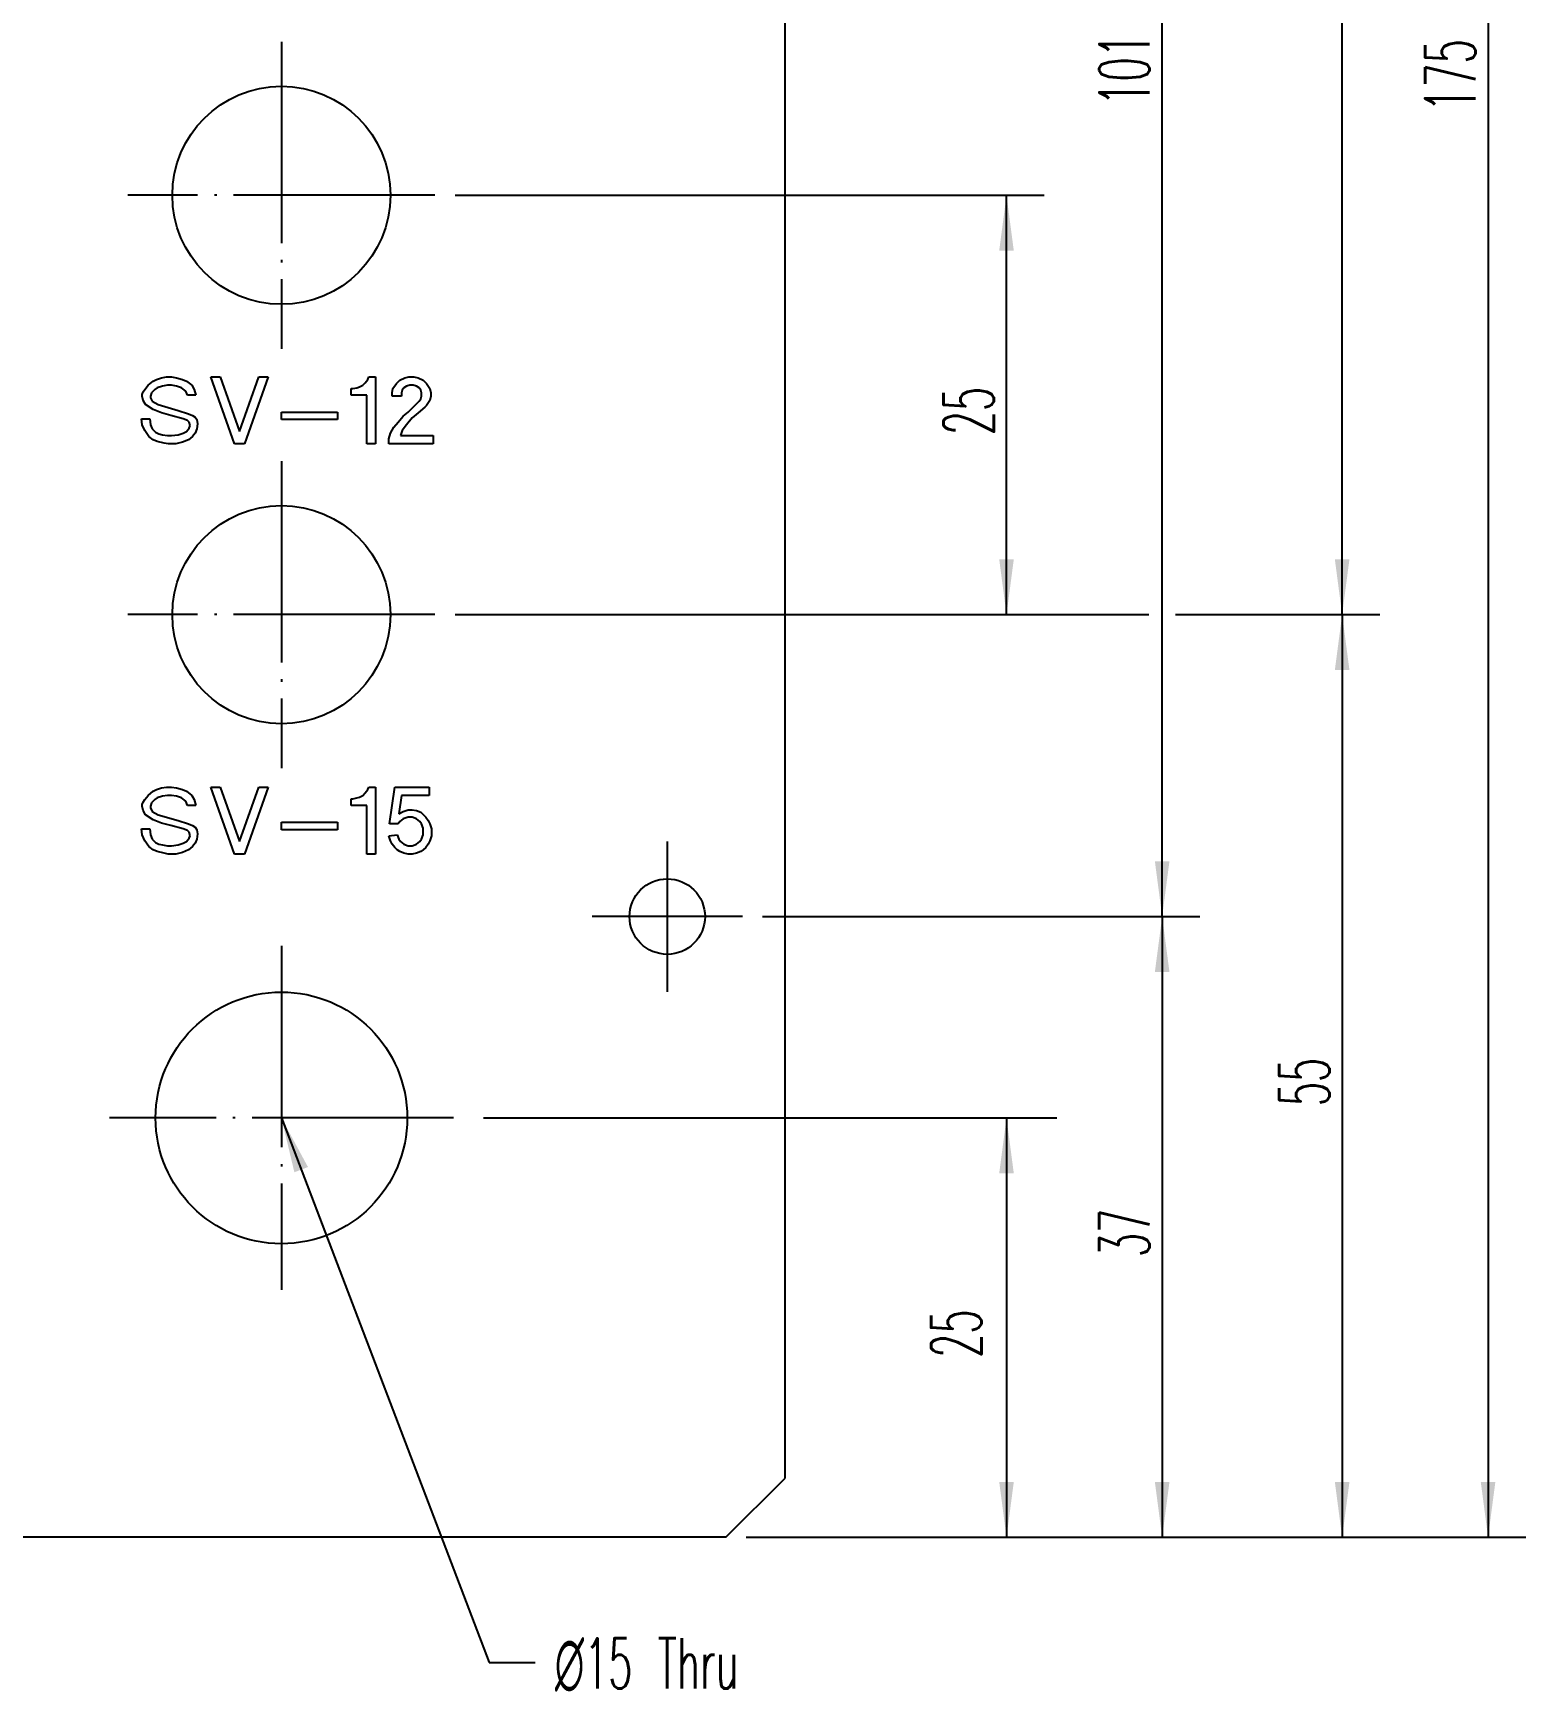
# Model space of a CAD drawing. Header units: millimetres. Extents: x -185 to 185, y -135 to 135.
# Drawn here: x -29.8 to 29.5, y -51.8 to 14.1 of the extents above; entities that cross this region are included whole.
import ezdxf

# ---------------------------------------------------------------- set-up
doc = ezdxf.new("R2010")
doc.units = ezdxf.units.MM
doc.linetypes.add('DOT_CENTER', pattern=[14, 12, -1, 0, -1])
doc.layers.add('1', color=7, linetype='Continuous')
doc.styles.add('CONVERTER_12', font='txt.shx', dxfattribs={"width": 0.56})
doc.dimstyles.new('ME10_DIM_10', dxfattribs={"dimtxt": 2.999999, "dimasz": 3.299998, "dimexe": 2.999999, "dimexo": 1.799999, "dimgap": 1.499999, "dimtad": 1, "dimdsep": 46, "dimtxsty": 'CONVERTER_12', "dimsah": 1, "dimcen": 0.09, "dimclrd": 5, "dimclre": 5, "dimclrt": 4, "dimadec": 0, "dimazin": 0, "dimtfac": 1, "dimtdec": 4, "dimtix": 1, "dimtmove": 0, "dimatfit": 3, "dimfxl": 0, "dimtolj": 1, "dimtzin": 0, "dimarcsym": 0})
doc.dimstyles.new('ME10_DIM_17', dxfattribs={"dimtxt": 2.999999, "dimasz": 3.299998, "dimexe": 2.249999, "dimexo": 1.199999, "dimgap": 0.75, "dimtad": 1, "dimdsep": 46, "dimtxsty": 'CONVERTER_12', "dimsah": 1, "dimcen": 0.09, "dimclrd": 5, "dimclre": 5, "dimclrt": 4, "dimadec": 0, "dimazin": 0, "dimtfac": 1, "dimtdec": 4, "dimtix": 1, "dimtmove": 0, "dimatfit": 3, "dimfxl": 0, "dimtolj": 1, "dimtzin": 0, "dimarcsym": 0})
doc.dimstyles.new('ME10_DIM_18', dxfattribs={"dimtxt": 2.999999, "dimasz": 3.299998, "dimexe": 2.249999, "dimexo": 1.199999, "dimgap": 0.75, "dimtad": 1, "dimdsep": 46, "dimtxsty": 'CONVERTER_12', "dimsah": 1, "dimcen": 0.09, "dimclrd": 5, "dimclre": 5, "dimclrt": 4, "dimadec": 0, "dimazin": 0, "dimtfac": 1, "dimtdec": 4, "dimtix": 1, "dimtmove": 0, "dimatfit": 3, "dimfxl": 0, "dimtolj": 1, "dimtzin": 0, "dimarcsym": 0})
doc.dimstyles.new('ME10_DIM_19', dxfattribs={"dimtxt": 2.999999, "dimasz": 3.299998, "dimexe": 2.249999, "dimexo": 1.199999, "dimgap": 0.75, "dimtad": 1, "dimdsep": 46, "dimtxsty": 'CONVERTER_12', "dimsah": 1, "dimcen": 0.09, "dimclrd": 5, "dimclre": 5, "dimclrt": 4, "dimadec": 0, "dimazin": 0, "dimtfac": 1, "dimtdec": 4, "dimtix": 1, "dimtmove": 0, "dimatfit": 3, "dimfxl": 0, "dimtolj": 1, "dimtzin": 0, "dimarcsym": 0})
doc.dimstyles.new('ME10_DIM_20', dxfattribs={"dimtxt": 2.999999, "dimasz": 3.299998, "dimexe": 2.249999, "dimexo": 1.199999, "dimgap": 0.75, "dimtad": 1, "dimdsep": 46, "dimtxsty": 'CONVERTER_12', "dimsah": 1, "dimcen": 0.09, "dimclrd": 5, "dimclre": 5, "dimclrt": 4, "dimadec": 0, "dimazin": 0, "dimtfac": 1, "dimtdec": 4, "dimtix": 1, "dimtmove": 0, "dimatfit": 3, "dimfxl": 0, "dimtolj": 1, "dimtzin": 0, "dimarcsym": 0})
doc.dimstyles.new('ME10_DIM_21', dxfattribs={"dimtxt": 2.999999, "dimasz": 3.299998, "dimexe": 2.249999, "dimexo": 1.199999, "dimgap": 0.75, "dimtad": 1, "dimdsep": 46, "dimtxsty": 'CONVERTER_12', "dimsah": 1, "dimcen": 0.09, "dimclrd": 5, "dimclre": 5, "dimclrt": 4, "dimadec": 0, "dimazin": 0, "dimtfac": 1, "dimtdec": 4, "dimtix": 1, "dimtmove": 0, "dimatfit": 3, "dimfxl": 0, "dimtolj": 1, "dimtzin": 0, "dimarcsym": 0})
doc.dimstyles.new('ME10_DIM_22', dxfattribs={"dimtxt": 2.999999, "dimasz": 3.299998, "dimexe": 2.249999, "dimexo": 1.199999, "dimgap": 0.75, "dimtad": 1, "dimdsep": 46, "dimtxsty": 'CONVERTER_12', "dimsah": 1, "dimcen": 0.09, "dimclrd": 5, "dimclre": 5, "dimclrt": 4, "dimadec": 0, "dimazin": 0, "dimtfac": 1, "dimtdec": 4, "dimtix": 1, "dimtmove": 0, "dimatfit": 3, "dimfxl": 0, "dimtolj": 1, "dimtzin": 0, "dimarcsym": 0})
doc.dimstyles.get("Standard").update_dxf_attribs({"dimtxt": 0.18, "dimasz": 0.18, "dimexe": 0.18, "dimexo": 0.0625, "dimgap": 0.09, "dimtad": 0, "dimtih": 1, "dimtoh": 1, "dimdec": 4, "dimzin": 0, "dimdsep": 46, "dimtxsty": 'Standard', "dimcen": 0.09, "dimadec": 0, "dimazin": 0, "dimtfac": 1, "dimtdec": 4, "dimtofl": 0, "dimtmove": 0, "dimatfit": 3, "dimfxl": 0, "dimtolj": 1, "dimtzin": 0, "dimarcsym": 0})

# ---------------------------------------------------------------- blocks, each defined once
blk = doc.blocks.new('valve_plate_R1__2', base_point=(-119.89, -68.5))
at = {"color": 7, "linetype": 'Continuous'}
for p, q in [((0.11, 103), (0.11, -65)), ((-3.39, -68.5), (0.11, -65)), ((-3.39, -68.5), (-116.39, -68.5))]:
    blk.add_line(p, q, dxfattribs=at)
at = {"color": 3, "linetype": 'Continuous'}
for p, q in [((-38.04, -0.075), (-37.84, 0.175)), ((-37.84, 0.175), (-37.54, 0.425)), ((-37.54, 0.425), (-37.34, 0.525)), ((-37.29, 0.025), (-37.44, -0.075)), ((-37.34, 0.525), (-37.04, 0.625)), ((-36.99, 0.125), (-37.29, 0.025)), ((-37.04, 0.625), (-36.74, 0.675)), ((-36.69, 0.175), (-36.99, 0.125)), ((-36.74, 0.675), (-36.44, 0.675)), ((-36.44, 0.175), (-36.69, 0.175)), ((-36.44, 0.675), (-36.14, 0.625)), ((-36.14, 0.125), (-36.44, 0.175)), ((-36.14, 0.625), (-35.79, 0.525)), ((-35.84, 0.025), (-36.14, 0.125)), ((-35.59, -0.175), (-35.84, 0.025)), ((-35.79, 0.525), (-35.54, 0.425)), ((-35.54, 0.425), (-35.24, 0.175)), ((-35.24, 0.175), (-35.09, -0.075)), ((-32.69, -3.325), (-34.09, 0.675)), ((-34.09, 0.675), (-33.54, 0.675)), ((-33.54, 0.675), (-32.39, -2.575)), ((-32.39, -2.575), (-31.24, 0.675)), ((-30.69, 0.675), (-32.09, -3.325)), ((-31.24, 0.675), (-30.69, 0.675)), ((-25.64, -0.025), (-25.39, 0.025)), ((-25.39, 0.025), (-25.24, 0.075)), ((-25.24, 0.075), (-25.04, 0.175)), ((-25.04, 0.175), (-24.89, 0.325)), ((-24.89, 0.325), (-24.74, 0.525)), ((-24.74, 0.525), (-24.69, 0.675)), ((-24.69, 0.675), (-24.29, 0.675)), ((-24.29, 0.675), (-24.29, -3.325)), ((-23.24, -0.025), (-23.04, 0.275)), ((-23.04, 0.275), (-22.84, 0.475)), ((-22.84, 0.475), (-22.54, 0.625)), ((-22.59, 0.025), (-22.69, -0.125)), ((-22.44, 0.125), (-22.59, 0.025)), ((-22.54, 0.625), (-22.29, 0.675)), ((-22.24, 0.175), (-22.44, 0.125)), ((-22.29, 0.675), (-21.99, 0.675)), ((-22.04, 0.175), (-22.24, 0.175)), ((-21.84, 0.125), (-22.04, 0.175)), ((-21.99, 0.675), (-21.74, 0.625)), ((-21.69, 0.025), (-21.84, 0.125)), ((-21.74, 0.625), (-21.44, 0.475)), ((-21.59, -0.125), (-21.69, 0.025)), ((-21.44, 0.475), (-21.24, 0.275)), ((-21.24, 0.275), (-21.04, -0.025)), ((-38.19, -0.375), (-38.14, -0.225)), ((-38.19, -0.475), (-38.19, -0.375)), ((-38.14, -0.725), (-38.19, -0.475)), ((-38.14, -0.225), (-38.04, -0.075)), ((-37.99, -0.975), (-38.14, -0.725)), ((-37.54, -1.275), (-37.99, -0.975)), ((-37.64, -0.275), (-37.69, -0.475)), ((-37.69, -0.475), (-37.69, -0.575)), ((-37.69, -0.575), (-37.59, -0.775)), ((-37.44, -0.075), (-37.64, -0.275)), ((-37.59, -0.775), (-37.24, -0.975)), ((-37.24, -0.975), (-36.04, -1.325)), ((-35.49, -0.425), (-35.59, -0.175)), ((-34.99, -0.425), (-35.49, -0.425)), ((-35.09, -0.075), (-34.99, -0.425)), ((-25.74, -0.425), (-25.74, -0.025)), ((-25.74, -0.025), (-25.64, -0.025)), ((-24.79, -0.425), (-25.74, -0.425)), ((-24.79, -3.325), (-24.79, -0.425)), ((-23.29, -0.275), (-23.24, -0.025)), ((-23.29, -0.475), (-23.29, -0.275)), ((-22.74, -0.475), (-23.29, -0.475)), ((-22.69, -0.125), (-22.74, -0.275)), ((-22.74, -0.275), (-22.74, -0.475)), ((-22.34, -1.425), (-21.69, -0.775)), ((-21.69, -0.775), (-21.59, -0.625)), ((-21.54, -0.275), (-21.59, -0.125)), ((-21.59, -0.625), (-21.54, -0.475)), ((-21.54, -0.475), (-21.54, -0.275)), ((-21.04, -0.725), (-21.24, -1.025)), ((-21.04, -0.025), (-20.99, -0.275)), ((-20.99, -0.475), (-21.04, -0.725)), ((-20.99, -0.275), (-20.99, -0.475)), ((-38.19, -2.175), (-38.24, -1.825)), ((-38.24, -1.825), (-37.74, -1.825)), ((-37.74, -1.825), (-37.69, -2.175)), ((-37.04, -1.475), (-37.54, -1.275)), ((-36.49, -1.625), (-37.04, -1.475)), ((-35.74, -1.825), (-36.49, -1.625)), ((-36.04, -1.325), (-35.44, -1.525)), ((-35.49, -1.925), (-35.74, -1.825)), ((-35.39, -2.025), (-35.49, -1.925)), ((-35.44, -1.525), (-35.19, -1.625)), ((-35.19, -1.625), (-35.04, -1.725)), ((-35.04, -1.725), (-34.94, -1.875)), ((-34.94, -1.875), (-34.89, -2.125)), ((-29.89, -1.425), (-26.54, -1.425)), ((-29.89, -1.875), (-29.89, -1.425)), ((-26.54, -1.875), (-29.89, -1.875)), ((-26.54, -1.425), (-26.54, -1.875)), ((-22.94, -2.025), (-22.64, -1.675)), ((-22.64, -1.675), (-22.34, -1.425)), ((-22.09, -1.775), (-22.44, -2.175)), ((-21.74, -1.475), (-22.09, -1.775)), ((-21.34, -1.125), (-21.74, -1.475)), ((-21.24, -1.025), (-21.34, -1.125)), ((-38.04, -2.525), (-38.19, -2.175)), ((-37.79, -2.875), (-38.04, -2.525)), ((-37.54, -3.075), (-37.79, -2.875)), ((-37.69, -2.175), (-37.59, -2.425)), ((-37.59, -2.425), (-37.39, -2.625)), ((-37.39, -2.625), (-37.19, -2.725)), ((-37.19, -2.725), (-36.99, -2.775)), ((-36.99, -2.775), (-36.69, -2.825)), ((-36.69, -2.825), (-36.44, -2.825)), ((-36.44, -2.825), (-36.04, -2.775)), ((-36.04, -2.775), (-35.74, -2.675)), ((-35.74, -2.675), (-35.54, -2.575)), ((-35.54, -2.575), (-35.39, -2.375)), ((-35.19, -2.875), (-35.44, -3.075)), ((-35.34, -2.225), (-35.39, -2.025)), ((-35.39, -2.375), (-35.34, -2.225)), ((-35.04, -2.675), (-35.19, -2.875)), ((-34.94, -2.425), (-35.04, -2.675)), ((-34.89, -2.125), (-34.94, -2.425)), ((-23.49, -3.025), (-23.39, -2.675)), ((-23.39, -2.675), (-23.19, -2.325)), ((-23.19, -2.325), (-22.94, -2.025)), ((-22.69, -2.525), (-22.79, -2.825)), ((-22.79, -2.825), (-20.84, -2.825)), ((-22.44, -2.175), (-22.69, -2.525)), ((-20.84, -2.825), (-20.84, -3.325)), ((-37.29, -3.175), (-37.54, -3.075)), ((-36.89, -3.275), (-37.29, -3.175)), ((-36.64, -3.325), (-36.89, -3.275)), ((-36.19, -3.325), (-36.64, -3.325)), ((-35.79, -3.225), (-36.19, -3.325)), ((-35.44, -3.075), (-35.79, -3.225)), ((-32.09, -3.325), (-32.69, -3.325)), ((-24.29, -3.325), (-24.79, -3.325)), ((-23.49, -3.325), (-23.49, -3.025)), ((-20.84, -3.325), (-23.49, -3.325)), ((-38.19, -24.825), (-38.14, -24.675)), ((-38.14, -24.675), (-38.04, -24.525)), ((-38.04, -24.525), (-37.84, -24.275)), ((-37.84, -24.275), (-37.54, -24.025)), ((-37.44, -24.525), (-37.64, -24.725)), ((-37.54, -24.025), (-37.34, -23.925)), ((-37.29, -24.425), (-37.44, -24.525)), ((-37.34, -23.925), (-37.04, -23.825)), ((-36.99, -24.325), (-37.29, -24.425)), ((-37.04, -23.825), (-36.74, -23.775)), ((-36.69, -24.275), (-36.99, -24.325)), ((-36.74, -23.775), (-36.44, -23.775)), ((-36.44, -24.275), (-36.69, -24.275)), ((-36.44, -23.775), (-36.14, -23.825)), ((-36.14, -24.325), (-36.44, -24.275)), ((-36.14, -23.825), (-35.79, -23.925)), ((-35.84, -24.425), (-36.14, -24.325)), ((-35.59, -24.625), (-35.84, -24.425)), ((-35.79, -23.925), (-35.54, -24.025)), ((-35.49, -24.875), (-35.59, -24.625)), ((-35.54, -24.025), (-35.24, -24.275)), ((-35.24, -24.275), (-35.09, -24.525)), ((-35.09, -24.525), (-34.99, -24.875)), ((-32.69, -27.775), (-34.09, -23.775)), ((-34.09, -23.775), (-33.54, -23.775)), ((-33.54, -23.775), (-32.39, -27.025)), ((-32.39, -27.025), (-31.24, -23.775)), ((-30.69, -23.775), (-32.09, -27.775)), ((-31.24, -23.775), (-30.69, -23.775)), ((-25.74, -24.875), (-25.74, -24.475)), ((-25.74, -24.475), (-25.64, -24.475)), ((-25.64, -24.475), (-25.39, -24.425)), ((-25.39, -24.425), (-25.24, -24.375)), ((-25.24, -24.375), (-25.04, -24.275)), ((-25.04, -24.275), (-24.89, -24.125)), ((-24.89, -24.125), (-24.74, -23.925)), ((-24.74, -23.925), (-24.69, -23.775)), ((-24.69, -23.775), (-24.29, -23.775)), ((-24.29, -23.775), (-24.29, -27.775)), ((-23.44, -25.975), (-23.14, -23.775)), ((-23.14, -23.775), (-21.09, -23.775)), ((-22.74, -24.275), (-22.89, -25.375)), ((-21.09, -24.275), (-22.74, -24.275)), ((-21.09, -23.775), (-21.09, -24.275)), ((-38.19, -24.925), (-38.19, -24.825)), ((-38.14, -25.175), (-38.19, -24.925)), ((-37.99, -25.425), (-38.14, -25.175)), ((-37.54, -25.725), (-37.99, -25.425)), ((-37.64, -24.725), (-37.69, -24.925)), ((-37.69, -24.925), (-37.69, -25.025)), ((-37.69, -25.025), (-37.59, -25.225)), ((-37.59, -25.225), (-37.24, -25.425)), ((-37.24, -25.425), (-36.04, -25.775)), ((-34.99, -24.875), (-35.49, -24.875)), ((-24.79, -24.875), (-25.74, -24.875)), ((-24.79, -27.775), (-24.79, -24.875)), ((-22.89, -25.375), (-22.64, -25.225)), ((-22.64, -25.675), (-22.84, -25.825)), ((-22.64, -25.225), (-22.34, -25.125)), ((-22.34, -25.575), (-22.64, -25.675)), ((-22.34, -25.125), (-22.09, -25.125)), ((-22.09, -25.575), (-22.34, -25.575)), ((-22.09, -25.125), (-21.84, -25.175)), ((-21.84, -25.675), (-22.09, -25.575)), ((-21.84, -25.175), (-21.59, -25.275)), ((-21.64, -25.825), (-21.84, -25.675)), ((-21.59, -25.275), (-21.29, -25.575)), ((-21.29, -25.575), (-21.14, -25.775)), ((-38.24, -26.275), (-37.74, -26.275)), ((-38.19, -26.625), (-38.24, -26.275)), ((-38.04, -26.975), (-38.19, -26.625)), ((-37.74, -26.275), (-37.69, -26.625)), ((-37.69, -26.625), (-37.59, -26.875)), ((-37.04, -25.925), (-37.54, -25.725)), ((-36.49, -26.075), (-37.04, -25.925)), ((-35.74, -26.275), (-36.49, -26.075)), ((-36.04, -25.775), (-35.44, -25.975)), ((-35.49, -26.375), (-35.74, -26.275)), ((-35.39, -26.475), (-35.49, -26.375)), ((-35.44, -25.975), (-35.19, -26.075)), ((-35.34, -26.675), (-35.39, -26.475)), ((-35.39, -26.825), (-35.34, -26.675)), ((-35.19, -26.075), (-35.04, -26.175)), ((-35.04, -26.175), (-34.94, -26.325)), ((-34.94, -26.325), (-34.89, -26.575)), ((-34.89, -26.575), (-34.94, -26.875)), ((-29.89, -25.875), (-26.54, -25.875)), ((-29.89, -26.325), (-29.89, -25.875)), ((-26.54, -26.325), (-29.89, -26.325)), ((-26.54, -25.875), (-26.54, -26.325)), ((-23.49, -26.675), (-22.99, -26.625)), ((-23.39, -26.975), (-23.49, -26.675)), ((-22.94, -25.975), (-23.44, -25.975)), ((-22.99, -26.625), (-22.89, -26.875)), ((-22.84, -25.825), (-22.94, -25.975)), ((-21.54, -25.975), (-21.64, -25.825)), ((-21.44, -26.225), (-21.54, -25.975)), ((-21.54, -26.875), (-21.44, -26.625)), ((-21.44, -26.625), (-21.44, -26.225)), ((-21.14, -25.775), (-21.04, -25.975)), ((-21.04, -25.975), (-20.94, -26.275)), ((-20.94, -26.675), (-21.04, -26.975)), ((-20.94, -26.275), (-20.94, -26.675)), ((-37.79, -27.325), (-38.04, -26.975)), ((-37.54, -27.525), (-37.79, -27.325)), ((-37.59, -26.875), (-37.39, -27.075)), ((-37.29, -27.625), (-37.54, -27.525)), ((-37.39, -27.075), (-37.19, -27.175)), ((-36.89, -27.725), (-37.29, -27.625)), ((-37.19, -27.175), (-36.99, -27.225)), ((-36.99, -27.225), (-36.69, -27.275)), ((-36.69, -27.275), (-36.44, -27.275)), ((-36.44, -27.275), (-36.04, -27.225)), ((-35.79, -27.675), (-36.19, -27.775)), ((-36.04, -27.225), (-35.74, -27.125)), ((-35.44, -27.525), (-35.79, -27.675)), ((-35.74, -27.125), (-35.54, -27.025)), ((-35.54, -27.025), (-35.39, -26.825)), ((-35.19, -27.325), (-35.44, -27.525)), ((-35.04, -27.125), (-35.19, -27.325)), ((-34.94, -26.875), (-35.04, -27.125)), ((-23.29, -27.175), (-23.39, -26.975)), ((-23.14, -27.375), (-23.29, -27.175)), ((-22.99, -27.525), (-23.14, -27.375)), ((-22.84, -27.625), (-22.99, -27.525)), ((-22.89, -26.875), (-22.79, -27.025)), ((-22.59, -27.725), (-22.84, -27.625)), ((-22.79, -27.025), (-22.59, -27.175)), ((-22.59, -27.175), (-22.34, -27.275)), ((-22.34, -27.275), (-22.09, -27.275)), ((-22.09, -27.275), (-21.84, -27.175)), ((-21.84, -27.175), (-21.64, -27.025)), ((-21.59, -27.625), (-21.84, -27.725)), ((-21.64, -27.025), (-21.54, -26.875)), ((-21.44, -27.525), (-21.59, -27.625)), ((-21.29, -27.375), (-21.44, -27.525)), ((-21.14, -27.175), (-21.29, -27.375)), ((-21.04, -26.975), (-21.14, -27.175)), ((-36.64, -27.775), (-36.89, -27.725)), ((-36.19, -27.775), (-36.64, -27.775)), ((-32.09, -27.775), (-32.69, -27.775)), ((-24.29, -27.775), (-24.79, -27.775)), ((-22.34, -27.775), (-22.59, -27.725)), ((-22.09, -27.775), (-22.34, -27.775)), ((-21.84, -27.725), (-22.09, -27.775))]:
    blk.add_line(p, q, dxfattribs=at)
at = {"color": 7, "linetype": 'Continuous'}
for centre, radius in [((-29.89, 11.5), 6.5), ((-29.89, -13.5), 6.5), ((-6.89, -31.5), 2.25), ((-29.89, -43.5), 7.5)]:
    blk.add_circle(centre, radius, dxfattribs=at)
at = {"layer": '1', "color": 1, "linetype": 'DOT_CENTER'}
for p, q in [((-29.89, 20.65), (-29.89, 2.35)), ((-20.74, 11.5), (-39.04, 11.5)), ((-29.89, -4.35), (-29.89, -22.65)), ((-20.74, -13.5), (-39.04, -13.5)), ((-6.89, -27.025), (-6.89, -35.975)), ((-2.415, -31.5), (-11.365, -31.5)), ((-29.89, -33.25), (-29.89, -53.75)), ((-19.64, -43.5), (-40.14, -43.5))]:
    blk.add_line(p, q, dxfattribs=at)
blk = doc.blocks.new('*D11')
at = {"layer": '1', "color": 5, "linetype": 'Continuous'}
for p, q in [((-17.84, -43.5), (16.332, -43.5)), ((13.332, -43.5), (13.332, -68.5)), ((-1.59, -68.5), (16.332, -68.5))]:
    blk.add_line(p, q, dxfattribs=at)
at = {"layer": '1', "color": 5}
for points in [[(13.766, -46.8), (12.897, -46.8), (13.332, -43.5)], [(12.897, -65.2), (13.766, -65.2), (13.332, -68.5)]]:
    blk.add_solid(points, dxfattribs=at)
at = {"layer": '1', "color": 4, "insert": (11.832, -57.8), "char_height": 3, "attachment_point": 7, "rotation": 90, "line_spacing_factor": 0.60024, "style": 'CONVERTER_12'}
blk.add_mtext('25', dxfattribs=at)
blk = doc.blocks.new('*D18')
at = {"layer": '1', "color": 5, "linetype": 'Continuous'}
for p, q in [((-2.19, 106.5), (44.288, 106.5)), ((42.038, 106.5), (42.038, -68.5)), ((-2.19, -68.5), (44.288, -68.5))]:
    blk.add_line(p, q, dxfattribs=at)
at = {"layer": '1', "color": 5}
for points in [[(42.473, 103.2), (41.604, 103.2), (42.038, 106.5)], [(41.604, -65.2), (42.473, -65.2), (42.038, -68.5)]]:
    blk.add_solid(points, dxfattribs=at)
at = {"layer": '1', "color": 4, "insert": (41.288, 16.48), "char_height": 3, "attachment_point": 7, "rotation": 90, "line_spacing_factor": 0.60024, "style": 'CONVERTER_12'}
blk.add_mtext('175', dxfattribs=at)
blk = doc.blocks.new('*D19')
at = {"layer": '1', "color": 5, "linetype": 'Continuous'}
for p, q in [((-19.54, 11.5), (15.582, 11.5)), ((13.332, -13.5), (13.332, 11.5)), ((-19.54, -13.5), (15.582, -13.5))]:
    blk.add_line(p, q, dxfattribs=at)
at = {"layer": '1', "color": 5}
for points in [[(13.766, 8.2), (12.897, 8.2), (13.332, 11.5)], [(12.897, -10.2), (13.766, -10.2), (13.332, -13.5)]]:
    blk.add_solid(points, dxfattribs=at)
at = {"layer": '1', "color": 4, "insert": (12.582, -2.8), "char_height": 3, "attachment_point": 7, "rotation": 90, "line_spacing_factor": 0.60024, "style": 'CONVERTER_12'}
blk.add_mtext('25', dxfattribs=at)
blk = doc.blocks.new('*D20')
at = {"layer": '1', "color": 5, "linetype": 'Continuous'}
for p, q in [((-19.54, 86.5), (35.589, 86.5)), ((33.339, -13.5), (33.339, 86.5)), ((-19.54, -13.5), (20.238, -13.5)), ((24.731, -13.5), (35.589, -13.5))]:
    blk.add_line(p, q, dxfattribs=at)
at = {"layer": '1', "color": 5}
for points in [[(33.774, 83.2), (32.905, 83.2), (33.339, 86.5)], [(32.905, -10.2), (33.774, -10.2), (33.339, -13.5)]]:
    blk.add_solid(points, dxfattribs=at)
at = {"layer": '1', "color": 4, "insert": (32.589, 27.35), "char_height": 3, "attachment_point": 7, "rotation": 90, "line_spacing_factor": 0.60024, "style": 'CONVERTER_12'}
blk.add_mtext('\\C4;4x25=\\C4;100', dxfattribs=at)
blk = doc.blocks.new('*D21')
at = {"layer": '1', "color": 5, "linetype": 'Continuous'}
for p, q in [((-19.54, -13.5), (21.819, -13.5)), ((23.403, -13.5), (35.589, -13.5)), ((33.339, -13.5), (33.339, -68.5)), ((-2.19, -68.5), (35.589, -68.5))]:
    blk.add_line(p, q, dxfattribs=at)
at = {"layer": '1', "color": 5}
for points in [[(33.774, -16.8), (32.905, -16.8), (33.339, -13.5)], [(32.905, -65.2), (33.774, -65.2), (33.339, -68.5)]]:
    blk.add_solid(points, dxfattribs=at)
at = {"layer": '1', "color": 4, "insert": (32.589, -42.8), "char_height": 3, "attachment_point": 7, "rotation": 90, "line_spacing_factor": 0.60024, "style": 'CONVERTER_12'}
blk.add_mtext('55', dxfattribs=at)
blk = doc.blocks.new('*D22')
at = {"layer": '1', "color": 5, "linetype": 'Continuous'}
for p, q in [((-1.215, 69.5), (24.861, 69.5)), ((22.611, -31.5), (22.611, 69.5)), ((-1.215, -31.5), (24.861, -31.5))]:
    blk.add_line(p, q, dxfattribs=at)
at = {"layer": '1', "color": 5}
for points in [[(23.045, 66.2), (22.176, 66.2), (22.611, 69.5)], [(22.176, -28.2), (23.045, -28.2), (22.611, -31.5)]]:
    blk.add_solid(points, dxfattribs=at)
at = {"layer": '1', "color": 4, "insert": (21.861, 16.84), "char_height": 3, "attachment_point": 7, "rotation": 90, "line_spacing_factor": 0.60024, "style": 'CONVERTER_12'}
blk.add_mtext('101', dxfattribs=at)
blk = doc.blocks.new('*D23')
at = {"layer": '1', "color": 5, "linetype": 'Continuous'}
for p, q in [((-1.215, -31.5), (24.861, -31.5)), ((22.611, -31.5), (22.611, -68.5)), ((-2.19, -68.5), (24.861, -68.5))]:
    blk.add_line(p, q, dxfattribs=at)
at = {"layer": '1', "color": 5}
for points in [[(23.045, -34.8), (22.176, -34.8), (22.611, -31.5)], [(22.176, -65.2), (23.045, -65.2), (22.611, -68.5)]]:
    blk.add_solid(points, dxfattribs=at)
at = {"layer": '1', "color": 4, "insert": (21.861, -51.8), "char_height": 3, "attachment_point": 7, "rotation": 90, "line_spacing_factor": 0.60024, "style": 'CONVERTER_12'}
blk.add_mtext('37', dxfattribs=at)
blk = doc.blocks.new('Front1', base_point=(-59.89, 106.5))
at = {"layer": '1', "color": 5}
blk.add_solid([(-28.308, -46.428), (-29.119, -46.738), (-29.89, -43.5)], dxfattribs=at)
blk.add_blockref('valve_plate_R1__2', (-119.89, -68.5))
at = {"layer": '1', "color": 4, "insert": (-13.586, -77.711), "char_height": 3, "attachment_point": 7, "line_spacing_factor": 0.90036, "style": 'CONVERTER_12'}
blk.add_mtext('{\\Fgdt;n}15 Thru', dxfattribs=at)
at = {"layer": '1'}
for base, p1, p2, dimstyle, picture, middle in [((42.038, 106.5), (-3.39, -68.5), (-3.39, 106.5), 'ME10_DIM_17', '*D18', (39.788, 19)), ((22.611, -31.5), (-2.415, 69.5), (-2.415, -31.5), 'ME10_DIM_21', '*D22', (20.361, 19)), ((13.332, -13.5), (-20.74, 11.5), (-20.74, -13.5), 'ME10_DIM_18', '*D19', (11.082, -1)), ((33.339, -13.5), (-3.39, -68.5), (-20.74, -13.5), 'ME10_DIM_20', '*D21', (31.089, -41)), ((22.611, -31.5), (-3.39, -68.5), (-2.415, -31.5), 'ME10_DIM_22', '*D23', (20.361, -50)), ((13.332, -43.5), (-3.39, -68.5), (-19.64, -43.5), 'ME10_DIM_10', '*D11', (10.332, -56))]:
    dim = blk.add_linear_dim(base=base, p1=p1, p2=p2, angle=90, dimstyle=dimstyle, dxfattribs=at)
    dim.commit()
    dim.dimension.update_dxf_attribs({"geometry": picture, "text_midpoint": middle, "text_rotation": 90})
dim = blk.add_linear_dim(base=(33.339, -13.5), p1=(-20.74, 86.5), p2=(-20.74, -13.5), angle=90, dimstyle='ME10_DIM_19', override={"dimpost": '4x25=<>'}, dxfattribs=at)
dim.commit()
dim.dimension.update_dxf_attribs({"geometry": '*D20', "text_midpoint": (31.089, 36.5), "text_rotation": 90})
at = {"layer": '1', "color": 5, "linetype": 'Continuous', "has_arrowhead": 0}
blk.add_leader([(-29.89, -43.5), (-17.505, -75.956), (-14.769, -75.956)], dimstyle='Standard', dxfattribs=at)

msp = doc.modelspace()

# ---------------------------------------------------------------- block references
at = {"xscale": 0.666667, "yscale": 0.666667, "zscale": 0.666667}
msp.add_blockref('Front1', (-39.927, 71), dxfattribs=at)

doc.saveas('drawing.dxf')
